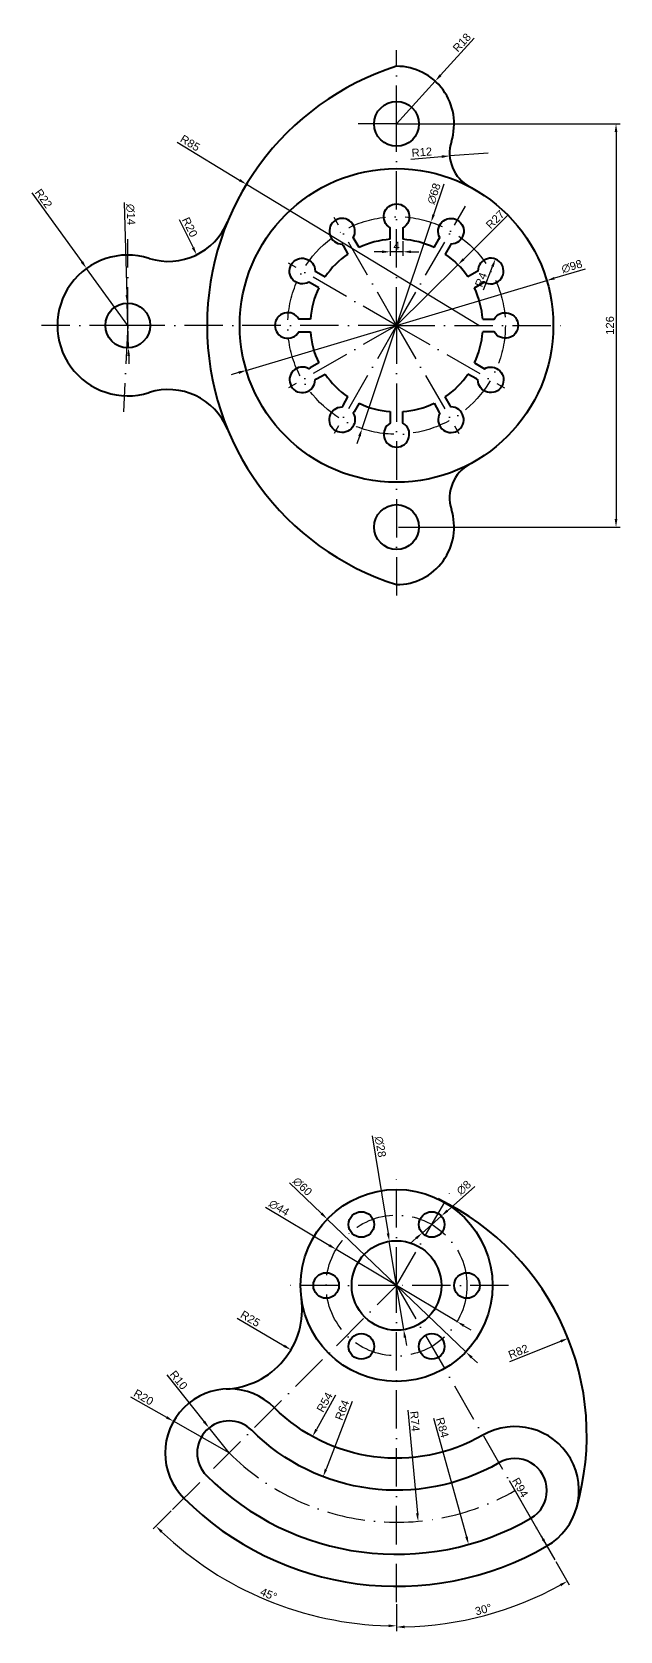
# Model space of a CAD drawing. Header units: millimetres. Extents: x 1243 to 2270, y 175 to 674.
# Drawn here: x 2086.2 to 2270, y 174.7 to 674.4 of the extents above; entities that cross this region are included whole.
import ezdxf

# ---------------------------------------------------------------- set-up
doc = ezdxf.new("R2010")
doc.units = ezdxf.units.MM
doc.linetypes.add('ACAD_ISO10W100', pattern=[18, 12, -3, 0, -3])
for name, color, linetype, lineweight in [('BASE', 7, 'Continuous', 40), ('CENTER', 50, 'ACAD_ISO10W100', 25), ('DIM', 70, 'Continuous', 20)]:
    doc.layers.add(name, color=color, linetype=linetype, lineweight=lineweight)
doc.styles.get("Standard").update_dxf_attribs({"font": 'arial.ttf'})
doc.dimstyles.new('ISO-25', dxfattribs={"dimtxt": 2.5, "dimasz": 2.5, "dimexe": 1.25, "dimexo": 0.625, "dimtad": 1, "dimtxsty": 'Standard', "dimcen": 2.5, "dimadec": 0, "dimazin": 0, "dimtfac": 1, "dimtmove": 0, "dimatfit": 3, "dimfxl": 1, "dimarcsym": 0})

# ---------------------------------------------------------------- blocks, each defined once
blk = doc.blocks.new('*D10')
at = {"layer": 'Defpoints', "color": 0, "transparency": 16777216}
for p in [(2178.5, 303.44), (2221.81, 261.92)]:
    blk.add_point(p, dxfattribs=at)
at = {"layer": 'DIM', "color": 0, "lineweight": -2, "transparency": 16777216}
for p, q in [((2166.66, 314.8), (2176.7, 305.17)), ((2221.81, 261.92), (2178.5, 303.44)), ((2223.62, 260.19), (2225.42, 258.46))]:
    blk.add_line(p, q, dxfattribs=at)
at = {"layer": 'DIM', "color": 0, "transparency": 16777216}
for points in [[(2176.98, 305.47), (2176.41, 304.87), (2178.5, 303.44)], [(2223.91, 260.49), (2223.33, 259.89), (2221.81, 261.92)]]:
    blk.add_solid(points, dxfattribs=at)
at = {"layer": 'DIM', "color": 0, "transparency": 16777216, "insert": (2170.74, 313.61), "char_height": 2.5, "attachment_point": 5, "rotation": 316.2088}
blk.add_mtext('∅60', dxfattribs=at)
blk = doc.blocks.new('*D11')
at = {"layer": 'Defpoints', "color": 0, "transparency": 16777216}
for p in [(2181.27, 293.96), (2219.04, 271.4)]:
    blk.add_point(p, dxfattribs=at)
at = {"layer": 'DIM', "color": 0, "lineweight": -2, "transparency": 16777216}
for p, q in [((2159.18, 307.16), (2179.12, 295.25)), ((2219.04, 271.4), (2181.27, 293.96)), ((2221.19, 270.12), (2223.34, 268.83))]:
    blk.add_line(p, q, dxfattribs=at)
at = {"layer": 'DIM', "color": 0, "transparency": 16777216}
for points in [[(2179.34, 295.6), (2178.91, 294.89), (2181.27, 293.96)], [(2221.4, 270.47), (2220.98, 269.76), (2219.04, 271.4)]]:
    blk.add_solid(points, dxfattribs=at)
at = {"layer": 'DIM', "color": 0, "transparency": 16777216, "insert": (2163.43, 306.92), "char_height": 2.5, "attachment_point": 5, "rotation": 329.1436}
blk.add_mtext('∅44', dxfattribs=at)
blk = doc.blocks.new('*D12')
at = {"layer": 'Defpoints', "color": 0, "transparency": 16777216}
for p in [(2197.9, 296.5), (2202.41, 268.86)]:
    blk.add_point(p, dxfattribs=at)
at = {"layer": 'DIM', "color": 0, "lineweight": -2, "transparency": 16777216}
for p, q in [((2192.53, 329.42), (2197.5, 298.97)), ((2202.41, 268.86), (2197.9, 296.5)), ((2202.81, 266.4), (2203.22, 263.93))]:
    blk.add_line(p, q, dxfattribs=at)
at = {"layer": 'DIM', "color": 0, "transparency": 16777216}
for points in [[(2197.91, 299.03), (2197.09, 298.9), (2197.9, 296.5)], [(2203.22, 266.46), (2202.4, 266.33), (2202.41, 268.86)]]:
    blk.add_solid(points, dxfattribs=at)
at = {"layer": 'DIM', "color": 0, "transparency": 16777216, "insert": (2195.09, 326.01), "char_height": 2.5, "attachment_point": 5, "rotation": 279.2649}
blk.add_mtext('∅28', dxfattribs=at)
blk = doc.blocks.new('*D13')
at = {"layer": 'Defpoints', "color": 0, "transparency": 16777216}
for p in [(2214.15, 304.38), (2208.16, 299.08)]:
    blk.add_point(p, dxfattribs=at)
at = {"layer": 'DIM', "color": 0, "lineweight": -2, "transparency": 16777216}
for p, q in [((2224.59, 313.61), (2216.03, 306.04)), ((2208.16, 299.08), (2214.15, 304.38)), ((2206.29, 297.43), (2204.41, 295.77))]:
    blk.add_line(p, q, dxfattribs=at)
at = {"layer": 'DIM', "color": 0, "transparency": 16777216}
for points in [[(2215.75, 306.35), (2216.3, 305.73), (2214.15, 304.38)], [(2206.01, 297.74), (2206.56, 297.12), (2208.16, 299.08)]]:
    blk.add_solid(points, dxfattribs=at)
at = {"layer": 'DIM', "color": 0, "transparency": 16777216, "insert": (2221.18, 313.23), "char_height": 2.5, "attachment_point": 5, "rotation": 41.4735}
blk.add_mtext('∅8', dxfattribs=at)
blk = doc.blocks.new('*D14')
at = {"layer": 'Defpoints', "color": 0, "transparency": 16777216}
for p in [(2253.78, 266.17), (2177.6, 235.83)]:
    blk.add_point(p, dxfattribs=at)
at = {"layer": 'DIM', "color": 0, "lineweight": -2, "transparency": 16777216}
blk.add_line((2235.59, 258.92), (2251.46, 265.24), dxfattribs=at)
at = {"layer": 'DIM', "color": 0, "transparency": 16777216}
blk.add_solid([(2251.3, 265.63), (2251.61, 264.85), (2253.78, 266.17)], dxfattribs=at)
at = {"layer": 'DIM', "color": 0, "transparency": 16777216, "insert": (2238.23, 262.02), "char_height": 2.5, "attachment_point": 5, "rotation": 21.7145}
blk.add_mtext('R82', dxfattribs=at)
blk = doc.blocks.new('*D15')
at = {"layer": 'Defpoints', "color": 0, "transparency": 16777216}
for p in [(2130.45, 240.25), (2147.83, 230.36)]:
    blk.add_point(p, dxfattribs=at)
at = {"layer": 'DIM', "color": 0, "lineweight": -2, "transparency": 16777216}
for p, q in [((2117.02, 247.88), (2128.27, 241.48)), ((2147.83, 230.36), (2130.45, 240.25))]:
    blk.add_line(p, q, dxfattribs=at)
at = {"layer": 'DIM', "color": 0, "transparency": 16777216}
blk.add_solid([(2128.48, 241.84), (2128.07, 241.12), (2130.45, 240.25)], dxfattribs=at)
at = {"layer": 'DIM', "color": 0, "transparency": 16777216, "insert": (2121.1, 247.75), "char_height": 2.5, "attachment_point": 5, "rotation": 330.3641}
blk.add_mtext('R20', dxfattribs=at)
blk = doc.blocks.new('*D16')
at = {"layer": 'Defpoints', "color": 0, "transparency": 16777216}
for p in [(2141.58, 238.16), (2147.83, 230.36)]:
    blk.add_point(p, dxfattribs=at)
at = {"layer": 'DIM', "color": 0, "lineweight": -2, "transparency": 16777216}
for p, q in [((2128.32, 254.74), (2140.02, 240.12)), ((2147.83, 230.36), (2141.58, 238.16))]:
    blk.add_line(p, q, dxfattribs=at)
at = {"layer": 'DIM', "color": 0, "transparency": 16777216}
blk.add_solid([(2140.35, 240.38), (2139.7, 239.86), (2141.58, 238.16)], dxfattribs=at)
at = {"layer": 'DIM', "color": 0, "transparency": 16777216, "insert": (2132.06, 253.12), "char_height": 2.5, "attachment_point": 5, "rotation": 308.6575}
blk.add_mtext('R10', dxfattribs=at)
blk = doc.blocks.new('*D17')
at = {"layer": 'Defpoints', "color": 0, "transparency": 16777216}
for p in [(2145.65, 275.3), (2167.16, 262.56)]:
    blk.add_point(p, dxfattribs=at)
at = {"layer": 'DIM', "color": 0, "lineweight": -2, "transparency": 16777216}
blk.add_line((2150.38, 272.5), (2165.01, 263.84), dxfattribs=at)
at = {"layer": 'DIM', "color": 0, "transparency": 16777216}
blk.add_solid([(2165.23, 264.2), (2164.8, 263.48), (2167.16, 262.56)], dxfattribs=at)
at = {"layer": 'DIM', "color": 0, "transparency": 16777216, "insert": (2154.46, 272.29), "char_height": 2.5, "attachment_point": 5, "rotation": 329.3646}
blk.add_mtext('R25', dxfattribs=at)
blk = doc.blocks.new('*D18')
at = {"layer": 'Defpoints', "color": 0, "transparency": 16777216}
for p in [(2200.16, 282.68), (2173.9, 235.5)]:
    blk.add_point(p, dxfattribs=at)
at = {"layer": 'DIM', "color": 0, "lineweight": -2, "transparency": 16777216}
blk.add_line((2181.09, 248.42), (2175.11, 237.68), dxfattribs=at)
at = {"layer": 'DIM', "color": 0, "transparency": 16777216}
blk.add_solid([(2174.75, 237.88), (2175.48, 237.48), (2173.9, 235.5)], dxfattribs=at)
at = {"layer": 'DIM', "color": 0, "transparency": 16777216, "insert": (2177.68, 246.19), "char_height": 2.5, "attachment_point": 5, "rotation": 60.902}
blk.add_mtext('R54', dxfattribs=at)
blk = doc.blocks.new('*D19')
at = {"layer": 'Defpoints', "color": 0, "transparency": 16777216}
for p in [(2200.16, 282.68), (2177.22, 222.93)]:
    blk.add_point(p, dxfattribs=at)
at = {"layer": 'DIM', "color": 0, "lineweight": -2, "transparency": 16777216}
blk.add_line((2186.24, 246.43), (2178.11, 225.27), dxfattribs=at)
at = {"layer": 'DIM', "color": 0, "transparency": 16777216}
blk.add_solid([(2177.72, 225.42), (2178.5, 225.12), (2177.22, 222.93)], dxfattribs=at)
at = {"layer": 'DIM', "color": 0, "transparency": 16777216, "insert": (2183.17, 243.74), "char_height": 2.5, "attachment_point": 5, "rotation": 68.9945}
blk.add_mtext('R64', dxfattribs=at)
blk = doc.blocks.new('*D20')
at = {"layer": 'Defpoints', "color": 0, "transparency": 16777216}
for p in [(2200.16, 282.68), (2206.88, 208.99)]:
    blk.add_point(p, dxfattribs=at)
at = {"layer": 'DIM', "color": 0, "lineweight": -2, "transparency": 16777216}
blk.add_line((2203.72, 243.68), (2206.66, 211.48), dxfattribs=at)
at = {"layer": 'DIM', "color": 0, "transparency": 16777216}
blk.add_solid([(2207.07, 211.52), (2206.24, 211.44), (2206.88, 208.99)], dxfattribs=at)
at = {"layer": 'DIM', "color": 0, "transparency": 16777216, "insert": (2205.91, 240.25), "char_height": 2.5, "attachment_point": 5, "rotation": 275.2146}
blk.add_mtext('R74', dxfattribs=at)
blk = doc.blocks.new('*D21')
at = {"layer": 'Defpoints', "color": 0, "transparency": 16777216}
for p in [(2200.16, 282.68), (2222.68, 201.76)]:
    blk.add_point(p, dxfattribs=at)
at = {"layer": 'DIM', "color": 0, "lineweight": -2, "transparency": 16777216}
blk.add_line((2211.69, 241.24), (2222.01, 204.17), dxfattribs=at)
at = {"layer": 'DIM', "color": 0, "transparency": 16777216}
blk.add_solid([(2222.41, 204.28), (2221.61, 204.05), (2222.68, 201.76)], dxfattribs=at)
at = {"layer": 'DIM', "color": 0, "transparency": 16777216, "insert": (2214.49, 238.28), "char_height": 2.5, "attachment_point": 5, "rotation": 285.553}
blk.add_mtext('R84', dxfattribs=at)
blk = doc.blocks.new('*D22')
at = {"layer": 'Defpoints', "color": 0, "transparency": 16777216}
for p in [(2200.16, 282.68), (2247.16, 201.27)]:
    blk.add_point(p, dxfattribs=at)
at = {"layer": 'DIM', "color": 0, "lineweight": -2, "transparency": 16777216}
blk.add_line((2235.35, 221.72), (2245.91, 203.44), dxfattribs=at)
at = {"layer": 'DIM', "color": 0, "transparency": 16777216}
blk.add_solid([(2246.27, 203.65), (2245.55, 203.23), (2247.16, 201.27)], dxfattribs=at)
at = {"layer": 'DIM', "color": 0, "transparency": 16777216, "insert": (2238.8, 219.55), "char_height": 2.5, "attachment_point": 5, "rotation": 300}
blk.add_mtext('R94', dxfattribs=at)
blk = doc.blocks.new('*D23')
at = {"layer": 'Defpoints', "color": 0, "transparency": 16777216}
for p in [(2200.16, 282.68), (2200.16, 282.68), (2130.15, 212.68), (2146.98, 190.57), (2200.16, 183.68)]:
    blk.add_point(p, dxfattribs=at)
at = {"layer": 'DIM', "color": 0, "lineweight": -2, "transparency": 16777216}
for p, q in [((2129.71, 212.24), (2124.06, 206.59)), ((2200.16, 183.06), (2200.16, 175.07))]:
    blk.add_line(p, q, dxfattribs=at)
blk.add_arc((2200.16, 282.68), 106.36, 226.3467, 268.6533, dxfattribs=at)
at = {"layer": 'DIM', "color": 0, "transparency": 16777216}
for points in [[(2126.44, 205.43), (2127.03, 206.02), (2124.95, 207.47)], [(2197.66, 176.76), (2197.65, 175.93), (2200.16, 176.32)]]:
    blk.add_solid(points, dxfattribs=at)
at = {"layer": 'DIM', "color": 0, "transparency": 16777216, "insert": (2160.18, 186.17), "char_height": 2.5, "attachment_point": 5, "rotation": 337.5}
blk.add_mtext('45°', dxfattribs=at)
blk = doc.blocks.new('*D24')
at = {"layer": 'Defpoints', "color": 0, "transparency": 16777216}
for p in [(2200.16, 282.68), (2200.16, 282.68), (2249.66, 196.94), (2200.16, 183.68), (2218.69, 177.57)]:
    blk.add_point(p, dxfattribs=at)
at = {"layer": 'DIM', "color": 0, "lineweight": -2, "transparency": 16777216}
for p, q in [((2249.97, 196.4), (2254.15, 189.17)), ((2200.16, 183.06), (2200.16, 174.7))]:
    blk.add_line(p, q, dxfattribs=at)
blk.add_arc((2200.16, 282.68), 106.73, 271.3421, 298.6579, dxfattribs=at)
at = {"layer": 'DIM', "color": 0, "transparency": 16777216}
for points in [[(2251.14, 189.39), (2251.55, 188.66), (2253.52, 190.25)], [(2202.66, 175.57), (2202.65, 176.4), (2200.16, 175.95)]]:
    blk.add_solid(points, dxfattribs=at)
at = {"layer": 'DIM', "color": 0, "transparency": 16777216, "insert": (2227.29, 181.43), "char_height": 2.5, "attachment_point": 5, "rotation": 15}
blk.add_mtext('30°', dxfattribs=at)
blk = doc.blocks.new('*D25')
at = {"layer": 'Defpoints', "color": 0, "transparency": 16777216}
for p in [(2200.16, 645.68), (2200.16, 519.68), (2268.75, 519.68)]:
    blk.add_point(p, dxfattribs=at)
at = {"layer": 'DIM', "color": 0, "lineweight": -2, "transparency": 16777216}
for p, q in [((2200.78, 645.68), (2270, 645.68)), ((2268.75, 643.18), (2268.75, 522.18)), ((2200.78, 519.68), (2270, 519.68))]:
    blk.add_line(p, q, dxfattribs=at)
at = {"layer": 'DIM', "color": 0, "transparency": 16777216}
for points in [[(2268.33, 643.18), (2269.17, 643.18), (2268.75, 645.68)], [(2268.33, 522.18), (2269.17, 522.18), (2268.75, 519.68)]]:
    blk.add_solid(points, dxfattribs=at)
at = {"layer": 'DIM', "color": 0, "transparency": 16777216, "insert": (2266.85, 582.68), "char_height": 2.5, "attachment_point": 5, "rotation": 90}
blk.add_mtext('126', dxfattribs=at)
blk = doc.blocks.new('*D26')
at = {"layer": 'Defpoints', "color": 0, "transparency": 16777216}
for p in [(2153.26, 626.78), (2225.92, 582.68)]:
    blk.add_point(p, dxfattribs=at)
at = {"layer": 'DIM', "color": 0, "lineweight": -2, "transparency": 16777216}
for p, q in [((2131.57, 639.93), (2151.12, 628.07)), ((2225.92, 582.68), (2153.26, 626.78))]:
    blk.add_line(p, q, dxfattribs=at)
at = {"layer": 'DIM', "color": 0, "transparency": 16777216}
blk.add_solid([(2151.34, 628.43), (2150.9, 627.72), (2153.26, 626.78)], dxfattribs=at)
at = {"layer": 'DIM', "color": 0, "transparency": 16777216, "insert": (2135.66, 639.68), "char_height": 2.5, "attachment_point": 5, "rotation": 328.7507}
blk.add_mtext('R85', dxfattribs=at)
blk = doc.blocks.new('*D27')
at = {"layer": 'Defpoints', "color": 0, "transparency": 16777216}
for p in [(2103.28, 600.52), (2116.16, 582.68)]:
    blk.add_point(p, dxfattribs=at)
at = {"layer": 'DIM', "color": 0, "lineweight": -2, "transparency": 16777216}
for p, q in [((2086.22, 624.17), (2101.82, 602.55)), ((2116.16, 582.68), (2103.28, 600.52))]:
    blk.add_line(p, q, dxfattribs=at)
at = {"layer": 'DIM', "color": 0, "transparency": 16777216}
blk.add_solid([(2102.16, 602.79), (2101.48, 602.3), (2103.28, 600.52)], dxfattribs=at)
at = {"layer": 'DIM', "color": 0, "transparency": 16777216, "insert": (2089.85, 622.35), "char_height": 2.5, "attachment_point": 5, "rotation": 305.8143}
blk.add_mtext('R22', dxfattribs=at)
blk = doc.blocks.new('*D28')
at = {"layer": 'Defpoints', "color": 0, "transparency": 16777216}
for p in [(2115.94, 589.68), (2116.37, 575.68)]:
    blk.add_point(p, dxfattribs=at)
at = {"layer": 'DIM', "color": 0, "lineweight": -2, "transparency": 16777216}
for p, q in [((2114.98, 621.07), (2115.87, 592.18)), ((2116.37, 575.68), (2115.94, 589.68)), ((2116.45, 573.19), (2116.52, 570.69))]:
    blk.add_line(p, q, dxfattribs=at)
at = {"layer": 'DIM', "color": 0, "transparency": 16777216}
for points in [[(2116.28, 592.19), (2115.45, 592.16), (2115.94, 589.68)], [(2116.86, 573.2), (2116.03, 573.17), (2116.37, 575.68)]]:
    blk.add_solid(points, dxfattribs=at)
at = {"layer": 'DIM', "color": 0, "transparency": 16777216, "insert": (2117.07, 617.37), "char_height": 2.5, "attachment_point": 5, "rotation": 271.7505}
blk.add_mtext('∅14', dxfattribs=at)
blk = doc.blocks.new('*D29')
at = {"layer": 'Defpoints', "color": 0, "transparency": 16777216}
for p in [(2128.86, 622.72), (2137.67, 604.76)]:
    blk.add_point(p, dxfattribs=at)
at = {"layer": 'DIM', "color": 0, "lineweight": -2, "transparency": 16777216}
blk.add_line((2132.24, 615.81), (2136.57, 607.01), dxfattribs=at)
at = {"layer": 'DIM', "color": 0, "transparency": 16777216}
blk.add_solid([(2136.94, 607.19), (2136.19, 606.82), (2137.67, 604.76)], dxfattribs=at)
at = {"layer": 'DIM', "color": 0, "transparency": 16777216, "insert": (2135.54, 613.41), "char_height": 2.5, "attachment_point": 5, "rotation": 296.1477}
blk.add_mtext('R20', dxfattribs=at)
blk = doc.blocks.new('*D30')
at = {"layer": 'Defpoints', "color": 0, "transparency": 16777216}
for p in [(2216.78, 635.64), (2228.74, 636.57)]:
    blk.add_point(p, dxfattribs=at)
at = {"layer": 'DIM', "color": 0, "lineweight": -2, "transparency": 16777216}
for p, q in [((2204.61, 634.69), (2214.28, 635.44)), ((2228.74, 636.57), (2216.78, 635.64))]:
    blk.add_line(p, q, dxfattribs=at)
at = {"layer": 'DIM', "color": 0, "transparency": 16777216}
blk.add_solid([(2214.25, 635.86), (2214.32, 635.03), (2216.78, 635.64)], dxfattribs=at)
at = {"layer": 'DIM', "color": 0, "transparency": 16777216, "insert": (2208.06, 636.84), "char_height": 2.5, "attachment_point": 5, "rotation": 4.4544}
blk.add_mtext('R12', dxfattribs=at)
blk = doc.blocks.new('*D31')
at = {"layer": 'Defpoints', "color": 0, "transparency": 16777216}
for p in [(2212.23, 659.03), (2200.16, 645.68)]:
    blk.add_point(p, dxfattribs=at)
at = {"layer": 'DIM', "color": 0, "lineweight": -2, "transparency": 16777216}
for p, q in [((2224.41, 672.49), (2213.91, 660.88)), ((2200.16, 645.68), (2212.23, 659.03))]:
    blk.add_line(p, q, dxfattribs=at)
at = {"layer": 'DIM', "color": 0, "transparency": 16777216}
blk.add_solid([(2213.6, 661.16), (2214.22, 660.6), (2212.23, 659.03)], dxfattribs=at)
at = {"layer": 'DIM', "color": 0, "transparency": 16777216, "insert": (2220.58, 671.08), "char_height": 2.5, "attachment_point": 5, "rotation": 47.8569}
blk.add_mtext('R18', dxfattribs=at)
blk = doc.blocks.new('*D77')
at = {"layer": 'Defpoints', "color": 0, "transparency": 16777216}
for p in [(2247.11, 596.71), (2153.21, 568.65)]:
    blk.add_point(p, dxfattribs=at)
at = {"layer": 'DIM', "color": 0, "lineweight": -2, "transparency": 16777216}
for p, q in [((2259.14, 600.3), (2249.5, 597.43)), ((2153.21, 568.65), (2247.11, 596.71)), ((2150.81, 567.94), (2148.42, 567.22))]:
    blk.add_line(p, q, dxfattribs=at)
at = {"layer": 'DIM', "color": 0, "transparency": 16777216}
for points in [[(2249.38, 597.82), (2249.62, 597.03), (2247.11, 596.71)], [(2150.69, 568.34), (2150.93, 567.54), (2153.21, 568.65)]]:
    blk.add_solid(points, dxfattribs=at)
at = {"layer": 'DIM', "color": 0, "transparency": 16777216, "insert": (2254.95, 601.11), "char_height": 2.5, "attachment_point": 5, "rotation": 16.6362}
blk.add_mtext('∅98', dxfattribs=at)
blk = doc.blocks.new('*D78')
at = {"layer": 'Defpoints', "color": 0, "transparency": 16777216}
for p in [(2229.6, 599.68), (2231.06, 603.4)]:
    blk.add_point(p, dxfattribs=at)
at = {"layer": 'DIM', "color": 0, "lineweight": -2, "transparency": 16777216}
blk.add_line((2227.31, 593.84), (2230.15, 601.08), dxfattribs=at)
at = {"layer": 'DIM', "color": 0, "transparency": 16777216}
blk.add_solid([(2229.76, 601.23), (2230.54, 600.93), (2231.06, 603.4)], dxfattribs=at)
at = {"layer": 'DIM', "color": 0, "transparency": 16777216, "insert": (2226.53, 596.98), "char_height": 2.5, "attachment_point": 5, "rotation": 68.5714}
blk.add_mtext('R4', dxfattribs=at)
blk = doc.blocks.new('*D79')
at = {"layer": 'Defpoints', "color": 0, "transparency": 16777216}
for p in [(2198.16, 609.61), (2198.16, 605.7), (2202.16, 609.61)]:
    blk.add_point(p, dxfattribs=at)
at = {"layer": 'DIM', "color": 0, "lineweight": -2, "transparency": 16777216}
for p, q in [((2195.66, 605.7), (2193.16, 605.7)), ((2198.16, 608.98), (2198.16, 604.45)), ((2202.16, 605.7), (2198.16, 605.7)), ((2202.16, 608.98), (2202.16, 604.45)), ((2204.66, 605.7), (2207.16, 605.7))]:
    blk.add_line(p, q, dxfattribs=at)
at = {"layer": 'DIM', "color": 0, "transparency": 16777216}
for points in [[(2195.66, 606.12), (2195.66, 605.29), (2198.16, 605.7)], [(2204.66, 606.12), (2204.66, 605.29), (2202.16, 605.7)]]:
    blk.add_solid(points, dxfattribs=at)
at = {"layer": 'DIM', "color": 0, "transparency": 16777216, "insert": (2200.16, 607.58), "char_height": 2.5, "attachment_point": 5}
blk.add_mtext('4', dxfattribs=at)
blk = doc.blocks.new('*D80')
at = {"layer": 'Defpoints', "color": 0, "transparency": 16777216}
for p in [(2219.36, 601.66), (2200.16, 582.68)]:
    blk.add_point(p, dxfattribs=at)
at = {"layer": 'DIM', "color": 0, "lineweight": -2, "transparency": 16777216}
for p, q in [((2234.87, 616.99), (2221.14, 603.42)), ((2200.16, 582.68), (2219.36, 601.66))]:
    blk.add_line(p, q, dxfattribs=at)
at = {"layer": 'DIM', "color": 0, "transparency": 16777216}
blk.add_solid([(2220.85, 603.71), (2221.43, 603.12), (2219.36, 601.66)], dxfattribs=at)
at = {"layer": 'DIM', "color": 0, "transparency": 16777216, "insert": (2230.98, 615.79), "char_height": 2.5, "attachment_point": 5, "rotation": 44.664}
blk.add_mtext('R27', dxfattribs=at)
blk = doc.blocks.new('*D81')
at = {"layer": 'Defpoints', "color": 0, "transparency": 16777216}
for p in [(2210.94, 614.93), (2189.37, 550.44)]:
    blk.add_point(p, dxfattribs=at)
at = {"layer": 'DIM', "color": 0, "lineweight": -2, "transparency": 16777216}
for p, q in [((2214.92, 626.83), (2211.73, 617.3)), ((2189.37, 550.44), (2210.94, 614.93)), ((2188.58, 548.07), (2187.79, 545.7))]:
    blk.add_line(p, q, dxfattribs=at)
at = {"layer": 'DIM', "color": 0, "transparency": 16777216}
for points in [[(2211.34, 617.43), (2212.13, 617.16), (2210.94, 614.93)], [(2188.18, 548.2), (2188.97, 547.93), (2189.37, 550.44)]]:
    blk.add_solid(points, dxfattribs=at)
at = {"layer": 'DIM', "color": 0, "transparency": 16777216, "insert": (2211.86, 623.88), "char_height": 2.5, "attachment_point": 5, "rotation": 71.5067}
blk.add_mtext('∅68', dxfattribs=at)

msp = doc.modelspace()

# ---------------------------------------------------------------- linework, layer by layer
at = {"layer": 'BASE'}
for points in [[(2198.157, 609.607), (2198.157, 612.681), (2198.157, 613.217, -3.7320508), (2202.157, 613.217), (2202.157, 612.681), (2202.157, 609.607)], [(2188.426, 607), (2186.889, 609.662), (2186.621, 610.126, 3.7320508), (2183.157, 608.126), (2183.425, 607.662), (2184.962, 605)], [(2211.888, 607), (2213.425, 609.662), (2213.693, 610.126, -3.7320508), (2217.157, 608.126), (2216.889, 607.662), (2215.352, 605)], [(2175.838, 594.412), (2173.176, 595.949), (2172.712, 596.217, -3.7320508), (2174.712, 599.681), (2175.176, 599.413), (2177.838, 597.876)], [(2224.475, 594.412), (2227.137, 595.949), (2227.602, 596.217, 3.7320508), (2225.602, 599.681), (2225.137, 599.413), (2222.475, 597.876)], [(2173.231, 584.681), (2170.157, 584.681), (2169.621, 584.681, 3.7320508), (2169.621, 580.681), (2170.157, 580.681), (2173.231, 580.681)], [(2227.083, 584.681), (2230.157, 584.681), (2230.693, 584.681, -3.7320508), (2230.693, 580.681), (2230.157, 580.681), (2227.083, 580.681)], [(2175.838, 570.95), (2173.176, 569.413), (2172.712, 569.145, 3.7320508), (2174.712, 565.681), (2175.176, 565.949), (2177.838, 567.486)], [(2224.475, 570.95), (2227.137, 569.413), (2227.602, 569.145, -3.7320508), (2225.602, 565.681), (2225.137, 565.949), (2222.475, 567.486)], [(2188.426, 558.363), (2186.889, 555.701), (2186.621, 555.236, -3.7320508), (2183.157, 557.236), (2183.425, 557.701), (2184.962, 560.363)], [(2211.888, 558.363), (2213.425, 555.701), (2213.693, 555.236, 3.7320508), (2217.157, 557.236), (2216.889, 557.701), (2215.352, 560.363)], [(2198.157, 555.755), (2198.157, 552.681), (2198.157, 552.145, 3.7320508), (2202.157, 552.145), (2202.157, 552.681), (2202.157, 555.755)]]:
    msp.add_lwpolyline(points, format="xyb", dxfattribs=at)
for points in [[(2161.973, 244.498, 1), (2133.689, 216.213, 0.3394543), (2247.157, 201.275, 1), (2227.157, 235.916, -0.3394543)], [(2242.157, 209.935, 1), (2232.157, 227.256, -0.3394543), (2154.902, 237.426, 1), (2140.76, 223.284, 0.3394543)]]:
    msp.add_lwpolyline(points, format="xyb", close=True, dxfattribs=at)
for centre, radius in [((2200.157, 645.681), 7), ((2200.157, 582.681), 49), ((2116.157, 582.681), 7), ((2200.157, 519.681), 7), ((2200.157, 282.681), 30), ((2189.157, 301.734), 4), ((2211.157, 301.734), 4), ((2200.157, 282.681), 14), ((2178.157, 282.681), 4), ((2222.157, 282.681), 4), ((2189.157, 263.629), 4), ((2211.157, 263.629), 4)]:
    msp.add_circle(centre, radius, dxfattribs=at)
for centre, radius, start, end in [((2225.925, 582.681), 85, 107.64721, 252.35279), ((2200.157, 645.681), 18, 342.31981, 90), ((2228.74, 636.57), 12, 162.31981, 242.05825), ((2128.856, 622.715), 20, 252.39969, 337.58728), ((2116.157, 582.681), 22, 72.39969, 287.60031), ((2200.157, 582.681), 27, 124.24802, 145.75198), ((2200.157, 582.681), 27, 94.24802, 115.75198), ((2200.157, 582.681), 27, 64.24802, 85.75198), ((2200.157, 582.681), 27, 34.24802, 55.75198), ((2200.157, 582.681), 27, 154.24802, 175.75198), ((2200.157, 582.681), 27, 4.24802, 25.75198), ((2200.157, 582.681), 27, 184.24802, 205.75198), ((2200.157, 582.681), 27, 334.24802, 355.75198), ((2200.157, 582.681), 27, 214.24802, 235.75198), ((2200.157, 582.681), 27, 304.24802, 325.75198), ((2128.856, 542.647), 20, 22.41272, 107.60031), ((2200.157, 582.681), 27, 244.24802, 265.75198), ((2200.157, 582.681), 27, 274.24802, 295.75198), ((2228.74, 528.792), 12, 117.94175, 197.68019), ((2200.157, 519.681), 18, 270, 17.68019), ((2177.6, 235.828), 82, 343.86196, 64.29192), ((2145.654, 275.303), 25, 272.77281, 7.70983)]:
    msp.add_arc(centre, radius, start, end, dxfattribs=at)
at = {"layer": 'CENTER'}
for p, q in [((2200.157, 645.681), (2200.157, 668.681)), ((2200.157, 645.681), (2188.157, 645.681)), ((2200.157, 582.681), (2200.157, 645.681)), ((2200.157, 645.681), (2223.157, 645.681)), ((2200.157, 582.681), (2221.657, 619.92)), ((2200.157, 582.681), (2180.657, 616.456)), ((2116.157, 582.681), (2116.157, 609.681)), ((2200.157, 582.681), (2166.382, 602.181)), ((2116.157, 582.681), (2089.157, 582.681)), ((2116.157, 582.681), (2114.858, 555.713)), ((2200.157, 582.681), (2116.157, 582.681)), ((2200.157, 582.681), (2166.382, 563.181)), ((2200.157, 582.681), (2180.657, 548.906)), ((2200.157, 582.681), (2254.157, 582.681)), ((2200.157, 582.681), (2200.157, 496.681)), ((2200.157, 582.681), (2233.932, 563.181)), ((2200.157, 582.681), (2219.657, 548.906)), ((2200.157, 282.681), (2165.157, 282.681))]:
    msp.add_line(p, q, dxfattribs=at)
for points in [[(2235.157, 282.681), (2200.157, 282.681), (2200.157, 317.681)], [(2200.157, 183.681), (2200.157, 282.681), (2217.657, 312.992)], [(2130.153, 212.678), (2200.157, 282.681), (2249.657, 196.945)]]:
    msp.add_lwpolyline(points, dxfattribs=at)
for centre, radius in [((2200.157, 582.681), 34), ((2200.157, 282.681), 22)]:
    msp.add_circle(centre, radius, dxfattribs=at)
msp.add_arc((2200.157, 282.681), 74, 225, 300, dxfattribs=at)

# ---------------------------------------------------------------- dimensions: what is measured, and where the dimension line sits
at = {"layer": 'DIM'}
for center, mpoint, picture, middle in [((2200.157, 645.681), (2212.234, 659.028), '*D31', (2221.989, 669.807)), ((2225.925, 582.681), (2153.257, 626.776), '*D26', (2134.67, 638.054)), ((2116.157, 582.681), (2103.283, 600.521), '*D27', (2088.323, 621.253)), ((2128.856, 622.715), (2137.67, 604.762), '*D29', (2133.834, 612.575)), ((2200.157, 582.681), (2219.36, 601.661), '*D80', (2232.304, 614.453)), ((2229.602, 599.681), (2231.063, 603.405), '*D78', (2228.273, 596.297)), ((2200.157, 282.681), (2173.896, 235.497), '*D18', (2179.334, 245.267)), ((2200.157, 282.681), (2177.215, 222.934), '*D19', (2184.944, 243.063)), ((2200.157, 282.681), (2206.882, 208.988), '*D20', (2204.044, 240.084)), ((2200.157, 282.681), (2222.68, 201.757), '*D21', (2212.657, 237.768)), ((2200.157, 282.681), (2247.157, 201.275), '*D22', (2237.157, 218.595)), ((2145.654, 275.303), (2167.165, 262.563), '*D17', (2153.496, 270.659)), ((2177.6, 235.828), (2253.781, 266.167), '*D14', (2238.929, 260.252)), ((2147.831, 230.355), (2141.584, 238.164), '*D16', (2130.575, 251.927)), ((2147.831, 230.355), (2130.447, 240.245), '*D15', (2120.156, 246.1))]:
    dim = msp.add_radius_dim(center=center, mpoint=mpoint, dimstyle='ISO-25', dxfattribs=at)
    dim.commit()
    dim.dimension.update_dxf_attribs({"geometry": picture, "text_midpoint": middle, "dimtype": 164})
dim = msp.add_linear_dim(base=(2268.751, 519.681), p1=(2200.157, 645.681), p2=(2200.157, 519.681), angle=90, dimstyle='ISO-25', dxfattribs=at)
dim.commit()
dim.dimension.update_dxf_attribs({"geometry": '*D25', "text_midpoint": (2266.85, 582.681)})
dim = msp.add_radius_dim(center=(2228.74, 636.57), mpoint=(2216.776, 635.638), dimstyle='ISO-25', dxfattribs=at)
dim.commit()
dim.dimension.update_dxf_attribs({"geometry": '*D30', "text_midpoint": (2208.057, 636.845)})
for p1, p2, picture, middle in [((2189.372, 550.437), (2210.941, 614.926), '*D81', (2213.726, 623.25)), ((2116.371, 575.685), (2115.943, 589.678), '*D28', (2115.099, 617.305)), ((2202.411, 268.864), (2197.903, 296.499), '*D12', (2193.141, 325.691)), ((2221.813, 261.92), (2178.501, 303.442), '*D10', (2169.379, 312.187)), ((2208.16, 299.085), (2214.154, 304.383), '*D13', (2222.489, 311.75)), ((2219.043, 271.398), (2181.271, 293.965), '*D11', (2162.414, 305.231))]:
    dim = msp.add_diameter_dim_2p(p1=p1, p2=p2, dimstyle='ISO-25', dxfattribs=at)
    dim.commit()
    dim.dimension.update_dxf_attribs({"geometry": picture, "text_midpoint": middle, "dimtype": 163})
dim = msp.add_linear_dim(base=(2198.157, 605.703), p1=(2202.157, 609.607), p2=(2198.157, 609.607), dimstyle='ISO-25', dxfattribs=at)
dim.commit()
dim.dimension.update_dxf_attribs({"geometry": '*D79', "text_midpoint": (2200.157, 607.578)})
dim = msp.add_diameter_dim_2p(p1=(2153.208, 568.653), p2=(2247.106, 596.71), dimstyle='ISO-25', dxfattribs=at)
dim.commit()
dim.dimension.update_dxf_attribs({"geometry": '*D77', "text_midpoint": (2254.952, 601.112)})
for base, line1, line2, picture, middle in [((2146.975, 190.568), ((2200.157, 282.681), (2200.157, 183.681)), ((2200.157, 282.681), (2130.153, 212.678)), '*D23', (2160.179, 186.167)), ((2218.69, 177.574), ((2200.157, 282.681), (2249.657, 196.945)), ((2200.157, 282.681), (2200.157, 183.681)), '*D24', (2227.288, 181.427))]:
    dim = msp.add_angular_dim_2l(base=base, line1=line1, line2=line2, dimstyle='ISO-25', dxfattribs=at)
    dim.commit()
    dim.dimension.update_dxf_attribs({"geometry": picture, "text_midpoint": middle})

doc.saveas('drawing.dxf')
